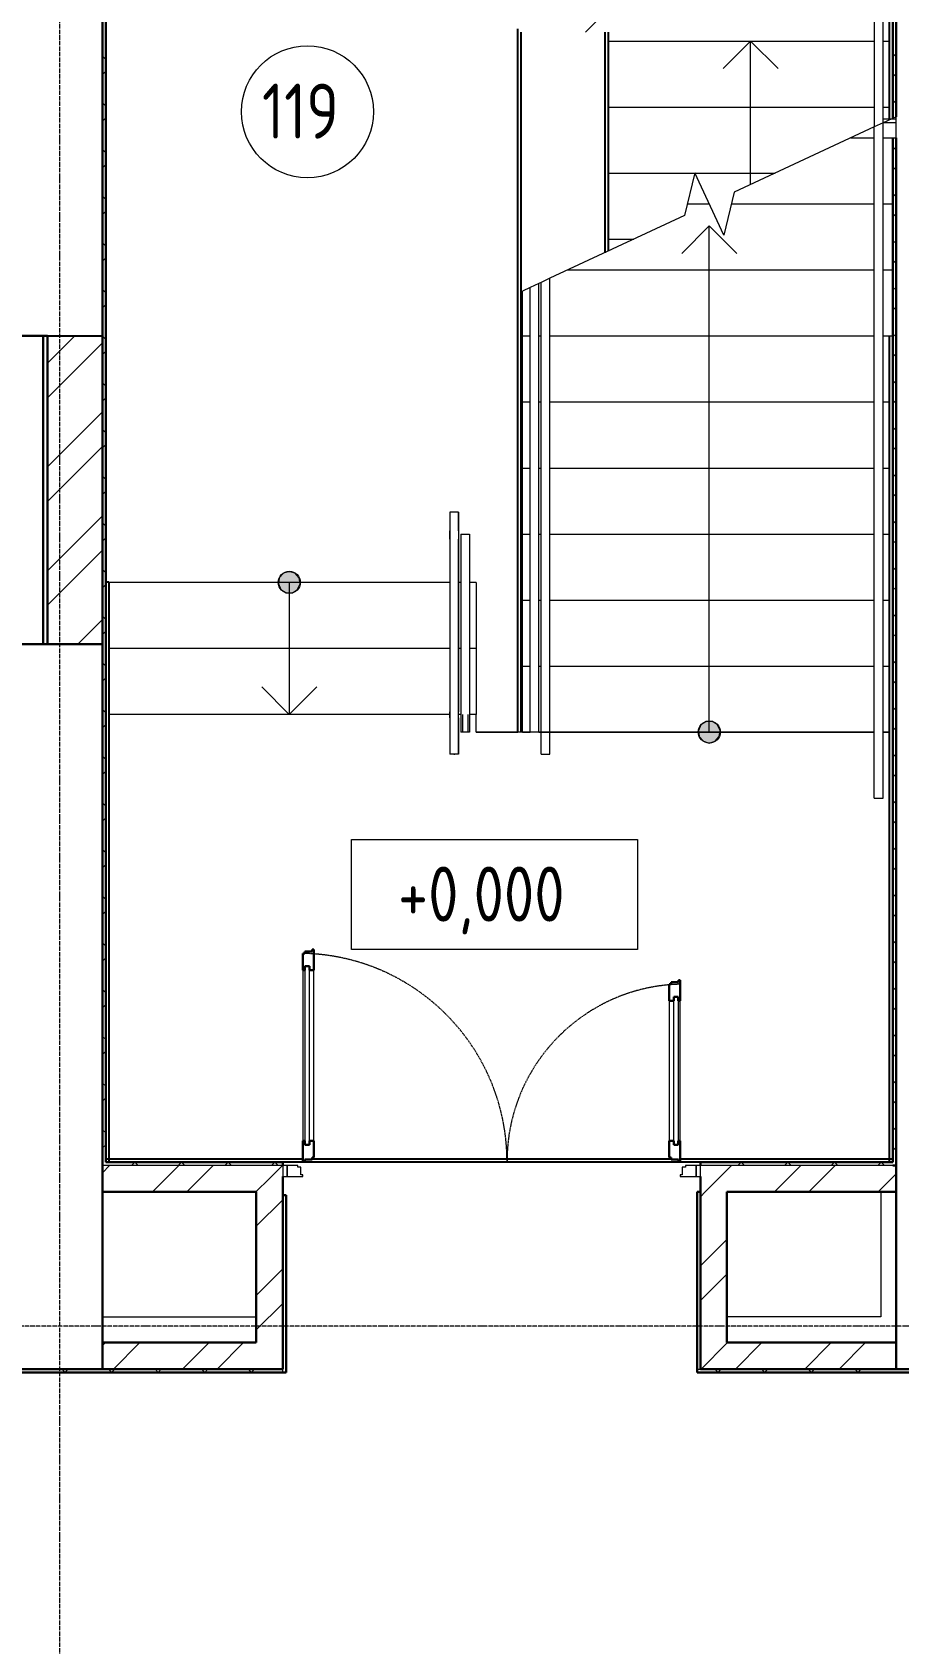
# Model space of a CAD drawing. Header units: millimetres. Extents: x -695119 to 412940, y -249585 to 622758.
# Drawn here: x 152739 to 156680, y -59814 to -52490 of the extents above; entities that cross this region are included whole.
import ezdxf

# ---------------------------------------------------------------- set-up
doc = ezdxf.new("R2010")
doc.units = ezdxf.units.MM
for name, pattern in [('ADSK_Линия сетки', [25, 20, -2.5, 0, -2.5]), ('ADSK_Штриховая_ш2 п1_5', [4.5, 3, -1.5]), ('ADSK_Штриховая_ш3 п1_5', [4.5, 3, -1.5])]:
    doc.linetypes.add(name, pattern=pattern)
for name, color, linetype, lineweight in [('_Вне пределов_', 7, 'ADSK_Штриховая_ш3 п1_5', 18), ('Высотные отметки', 7, 'Continuous', 9), ('Каркас_Импост', 8, 'Continuous', 9), ('Лестницы', 8, 'Continuous', 9), ('Марки помещений', 8, 'Continuous', 20), ('Монтажный зазор', 8, 'Continuous', 9), ('Ограждение', 8, 'Continuous', 9), ('Оси', 252, 'Continuous', 9), ('Остекление', 8, 'Continuous', 9), ('Открывание', 8, 'ADSK_Штриховая_ш2 п1_5', 9), ('Панель', 252, 'Continuous', 30), ('Перекрытия', 7, 'Continuous', 18), ('Поручни', 8, 'Continuous', 9), ('Стены разрез', 7, 'Continuous', 30), ('Стены штриховка', 7, 'Continuous', 9), ('Стрелки вверх', 7, 'Continuous', 18), ('Типовые аннотации', 8, 'Continuous', 18)]:
    doc.layers.add(name, color=color, linetype=linetype, lineweight=lineweight)
doc.layers.add('Стены', color=194, linetype='Continuous')
doc.styles.add('GOST 2.304 type A_1', font='', dxfattribs={"height": 350})
doc.styles.get('GOST 2.304 type A_1').set_extended_font_data('GOST 2.304 type A')

# ---------------------------------------------------------------- blocks, each defined once
blk = doc.blocks.new('1 этаж')
at = {"layer": 'Стрелки вверх', "true_color": 0x636466}
h = blk.add_hatch(color=251, dxfattribs=at)
edge = h.paths.add_edge_path()
edge.add_arc((-20910.8, -136167.4), 50, 0, 360)
for points in [[(-20896.7, -136215.3), (-20873, -136200.1), (-20861.3, -136174.5), (-20865.3, -136146.6), (-20883.8, -136125.3), (-20910.8, -136117.4), (-20937.8, -136125.3), (-20956.3, -136146.6), (-20960.3, -136174.5), (-20948.6, -136200.1), (-20924.9, -136215.3)], [(-19000.8, -136897.4), (-18973.8, -136889.4), (-18955.3, -136868.1), (-18951.3, -136840.3), (-18963, -136814.6), (-18986.7, -136799.4), (-19014.9, -136799.4), (-19038.6, -136814.6), (-19050.3, -136840.3), (-19046.3, -136868.1), (-19027.8, -136889.4)]]:
    blk.add_hatch(color=251, dxfattribs=at).paths.add_polyline_path(points)
h = blk.add_hatch(color=251, dxfattribs=at)
edge = h.paths.add_edge_path()
edge.add_arc((-19000.8, -136847.4), 50, 0, 360)
at = {"color": 251, "lineweight": 18, "true_color": 0x636466}
for p, q in [((-18220.8, -138937.3), (-18220.8, -139505.3)), ((-21060.8, -139506.7), (-21760.8, -139506.7)), ((-18220.8, -139505.3), (-18920.8, -139505.3))]:
    blk.add_line(p, q, dxfattribs=at)
at = {"layer": '_Вне пределов_', "color": 251, "true_color": 0x636466}
for p, q in [((-18150.8, -134061.9), (-18210.8, -134061.9)), ((-18210.8, -134076.9), (-18150.8, -134076.9))]:
    blk.add_line(p, q, dxfattribs=at)
at = {"layer": 'Каркас_Импост', "color": 251, "true_color": 0x636466}
for p, q in [((-20871.8, -138817.3), (-20920.8, -138817.3)), ((-20920.8, -138817.3), (-20920.8, -138867.3)), ((-20871.8, -138825.3), (-20871.8, -138817.3)), ((-20857.8, -138825.3), (-20871.8, -138825.3)), ((-20857.8, -138859.3), (-20857.8, -138825.3)), ((-20848.8, -138859.3), (-20857.8, -138859.3)), ((-20848.8, -138867.3), (-20848.8, -138859.3)), ((-19123.8, -138859.3), (-19132.8, -138859.3)), ((-19132.8, -138859.3), (-19132.8, -138867.3)), ((-19109.8, -138825.3), (-19123.8, -138825.3)), ((-19123.8, -138825.3), (-19123.8, -138859.3)), ((-19109.8, -138817.3), (-19109.8, -138825.3)), ((-19060.8, -138817.3), (-19109.8, -138817.3)), ((-19060.8, -138867.3), (-19060.8, -138817.3)), ((-20920.8, -138867.3), (-20848.8, -138867.3)), ((-19132.8, -138867.3), (-19060.8, -138867.3))]:
    blk.add_line(p, q, dxfattribs=at)
at = {"layer": 'Лестницы', "color": 251, "true_color": 0x636466}
for p, q in [((-19460.8, -133707.4), (-18250.4, -133707.4)), ((-18211.2, -133707.4), (-18180.8, -133707.4)), ((-19460.8, -134007.4), (-18250.8, -134007.4)), ((-19460.8, -134007.4), (-18250.8, -134007.4)), ((-18210.8, -134007.4), (-18180.8, -134007.4)), ((-18210.8, -134007.4), (-18180.8, -134007.4)), ((-18250.8, -134097.6), (-18887.5, -134394.5)), ((-18150.8, -134051), (-18210.8, -134079)), ((-18150.8, -134147.4), (-18150.8, -134051)), ((-18357.4, -134147.4), (-18250.8, -134147.4)), ((-18357.4, -134147.4), (-18250.8, -134147.4)), ((-18210.8, -134147.4), (-18150.8, -134147.4)), ((-18210.8, -134147.4), (-18150.8, -134147.4)), ((-19460.8, -134307.4), (-19067.2, -134307.4)), ((-19460.8, -134307.4), (-19067.2, -134307.4)), ((-19066.8, -134305.8), (-19114.1, -134500.2)), ((-18934.8, -134589), (-19066.8, -134305.8)), ((-19066.1, -134307.4), (-18700.6, -134307.4)), ((-19066.1, -134307.4), (-18700.6, -134307.4)), ((-19101.3, -134447.4), (-19000.8, -134447.4)), ((-19101.3, -134447.4), (-19000.8, -134447.4)), ((-18887.5, -134394.5), (-18934.8, -134589)), ((-18900.4, -134447.4), (-18250.8, -134447.4)), ((-18900.4, -134447.4), (-18250.8, -134447.4)), ((-18210.8, -134447.4), (-18165.8, -134447.4)), ((-18210.8, -134447.4), (-18165.8, -134447.4)), ((-19114.1, -134500.2), (-19725.8, -134785.4)), ((-19460.8, -134607.4), (-19343.9, -134607.4)), ((-19460.8, -134607.4), (-19343.9, -134607.4)), ((-19644.2, -134747.4), (-18250.8, -134747.4)), ((-19644.2, -134747.4), (-18250.8, -134747.4)), ((-18210.8, -134747.4), (-18165.8, -134747.4)), ((-18210.8, -134747.4), (-18165.8, -134747.4)), ((-19815.8, -134827.4), (-19850.8, -134843.7)), ((-19765.8, -134804.1), (-19775.8, -134808.8)), ((-19850.8, -135047.4), (-19850.8, -134843.7)), ((-19850.8, -135347.4), (-19850.8, -135047.4)), ((-19850.8, -135047.4), (-19815.8, -135047.4)), ((-19850.8, -135047.4), (-19815.8, -135047.4)), ((-19775.8, -135047.4), (-19765.8, -135047.4)), ((-19775.8, -135047.4), (-19765.8, -135047.4)), ((-19725.8, -135047.4), (-18250.8, -135047.4)), ((-19725.8, -135047.4), (-18250.8, -135047.4)), ((-18210.8, -135047.4), (-18165.8, -135047.4)), ((-18210.8, -135047.4), (-18165.8, -135047.4)), ((-19850.8, -135647.4), (-19850.8, -135347.4)), ((-19850.8, -135347.4), (-19815.8, -135347.4)), ((-19850.8, -135347.4), (-19815.8, -135347.4)), ((-19775.8, -135347.4), (-19765.8, -135347.4)), ((-19775.8, -135347.4), (-19765.8, -135347.4)), ((-19725.8, -135347.4), (-18250.8, -135347.4)), ((-19725.8, -135347.4), (-18250.8, -135347.4)), ((-18210.8, -135347.4), (-18180.8, -135347.4)), ((-18210.8, -135347.4), (-18180.8, -135347.4)), ((-19850.8, -135947.4), (-19850.8, -135647.4)), ((-19850.8, -135647.4), (-19815.8, -135647.4)), ((-19850.8, -135647.4), (-19815.8, -135647.4)), ((-19775.8, -135647.4), (-19765.8, -135647.4)), ((-19775.8, -135647.4), (-19765.8, -135647.4)), ((-19725.8, -135647.4), (-18250.8, -135647.4)), ((-19725.8, -135647.4), (-18250.8, -135647.4)), ((-18210.8, -135647.4), (-18180.8, -135647.4)), ((-18210.8, -135647.4), (-18180.8, -135647.4)), ((-19850.8, -136247.4), (-19850.8, -135947.4)), ((-19850.8, -135947.4), (-19815.8, -135947.4)), ((-19850.8, -135947.4), (-19815.8, -135947.4)), ((-19775.8, -135947.4), (-19765.8, -135947.4)), ((-19775.8, -135947.4), (-19765.8, -135947.4)), ((-19725.8, -135947.4), (-18250.8, -135947.4)), ((-19725.8, -135947.4), (-18250.8, -135947.4)), ((-18210.8, -135947.4), (-18180.8, -135947.4)), ((-18210.8, -135947.4), (-18180.8, -135947.4)), ((-20180.8, -136167.4), (-21730.8, -136167.4)), ((-20180.8, -136167.4), (-21730.8, -136167.4)), ((-20130.8, -136167.4), (-20140.8, -136167.4)), ((-20130.8, -136167.4), (-20140.8, -136167.4)), ((-20060.8, -136167.4), (-20090.8, -136167.4)), ((-20060.8, -136167.4), (-20090.8, -136167.4)), ((-20060.8, -136167.4), (-20060.8, -136467.4)), ((-19850.8, -136547.4), (-19850.8, -136247.4)), ((-19850.8, -136247.4), (-19815.8, -136247.4)), ((-19850.8, -136247.4), (-19815.8, -136247.4)), ((-19775.8, -136247.4), (-19765.8, -136247.4)), ((-19775.8, -136247.4), (-19765.8, -136247.4)), ((-19725.8, -136247.4), (-18250.8, -136247.4)), ((-19725.8, -136247.4), (-18250.8, -136247.4)), ((-18210.8, -136247.4), (-18180.8, -136247.4)), ((-18210.8, -136247.4), (-18180.8, -136247.4)), ((-20180.8, -136467.4), (-21730.8, -136467.4)), ((-20180.8, -136467.4), (-21730.8, -136467.4)), ((-20130.8, -136467.4), (-20140.8, -136467.4)), ((-20130.8, -136467.4), (-20140.8, -136467.4)), ((-20060.8, -136467.4), (-20090.8, -136467.4)), ((-20060.8, -136467.4), (-20090.8, -136467.4)), ((-20060.8, -136467.4), (-20060.8, -136767.4)), ((-19850.8, -136847.4), (-19850.8, -136547.4)), ((-19850.8, -136547.4), (-19815.8, -136547.4)), ((-19850.8, -136547.4), (-19815.8, -136547.4)), ((-19775.8, -136547.4), (-19765.8, -136547.4)), ((-19775.8, -136547.4), (-19765.8, -136547.4)), ((-19725.8, -136547.4), (-18250.8, -136547.4)), ((-19725.8, -136547.4), (-18250.8, -136547.4)), ((-18210.8, -136547.4), (-18180.8, -136547.4)), ((-18210.8, -136547.4), (-18180.8, -136547.4)), ((-20180.7, -136767.4), (-21730.8, -136767.4)), ((-20180.7, -136767.4), (-21730.8, -136767.4)), ((-20130.8, -136767.4), (-20140.9, -136767.4)), ((-20130.8, -136767.4), (-20140.9, -136767.4)), ((-20060.8, -136767.4), (-20090.8, -136767.4)), ((-20060.8, -136767.4), (-20090.8, -136767.4)), ((-20060.8, -136848.5), (-20060.8, -136767.4)), ((-18250.8, -136848.5), (-20060.8, -136848.5)), ((-19850.8, -136847.4), (-19815.8, -136847.4)), ((-19850.8, -136847.4), (-19815.8, -136847.4)), ((-19775.8, -136847.4), (-18250.8, -136847.4)), ((-19775.8, -136847.4), (-18250.8, -136847.4)), ((-18210.8, -136847.4), (-18180.8, -136847.4)), ((-18210.8, -136847.4), (-18180.8, -136847.4)), ((-18180.8, -136848.5), (-18210.8, -136848.5))]:
    blk.add_line(p, q, dxfattribs=at)
at = {"layer": 'Марки помещений', "color": 251, "true_color": 0x636466}
blk.add_circle((-20828.5, -134028.2), 300, dxfattribs=at)
at = {"layer": 'Монтажный зазор', "color": 251, "true_color": 0x636466}
for p, q in [((-20940.8, -138817.3), (-20940.8, -138867.3)), ((-20920.8, -138817.3), (-20940.8, -138817.3)), ((-20920.8, -138867.3), (-20920.8, -138817.3)), ((-19040.8, -138817.3), (-19060.8, -138817.3)), ((-19060.8, -138817.3), (-19060.8, -138867.3)), ((-19040.8, -138867.3), (-19040.8, -138817.3)), ((-20940.8, -138867.3), (-20920.8, -138867.3)), ((-19060.8, -138867.3), (-19040.8, -138867.3))]:
    blk.add_line(p, q, dxfattribs=at)
at = {"layer": 'Ограждение', "color": 251, "true_color": 0x636466}
for p, q in [((-18250.8, -133607.4), (-18250.8, -133695.2)), ((-18210.8, -133695.2), (-18210.8, -133607.4)), ((-18250.8, -133709), (-18250.8, -134097.6)), ((-18210.8, -134079), (-18210.8, -133709)), ((-18210.8, -134079), (-18250.8, -134097.6)), ((-18250.8, -137147.4), (-18250.8, -134097.6)), ((-18210.8, -137147.4), (-18210.8, -134079)), ((-19725.8, -134785.4), (-19765.8, -134804.1)), ((-19765.8, -136836.8), (-19765.8, -134804.1)), ((-19725.8, -136836.8), (-19725.8, -134785.4)), ((-20140.8, -135847.4), (-20180.8, -135847.4)), ((-20180.8, -135847.4), (-20180.8, -135932.2)), ((-20180.8, -135847.4), (-20180.8, -135932.2)), ((-20140.8, -135847.4), (-20180.8, -135847.4)), ((-20180.8, -135847.4), (-20180.8, -135932.2)), ((-20158.5, -135847.4), (-20163.1, -135847.4)), ((-20140.8, -135847.4), (-20140.8, -135932.2)), ((-20140.8, -135932.2), (-20140.8, -135847.4)), ((-20140.8, -135847.4), (-20140.8, -135932.2)), ((-20180.8, -135932.2), (-20180.8, -135960)), ((-20180.8, -135932.2), (-20180.8, -135960)), ((-20180.8, -135952.7), (-20180.8, -135960)), ((-20180.8, -135960), (-20180.8, -136754.8)), ((-20180.8, -135960), (-20180.8, -136754.8)), ((-20180.8, -135971.1), (-20180.8, -136765.9)), ((-20140.8, -135932.2), (-20140.8, -135960)), ((-20140.8, -135932.2), (-20140.8, -135960)), ((-20140.8, -135960), (-20140.8, -136754.8)), ((-20140.8, -135960), (-20140.8, -136754.8)), ((-20140.8, -136765.9), (-20140.8, -135971.1)), ((-20180.8, -136782.5), (-20180.8, -136754.8)), ((-20180.8, -136782.5), (-20180.8, -136754.8)), ((-20180.8, -136782.5), (-20180.8, -136765.7)), ((-20180.8, -136782.5), (-20180.8, -136947.4)), ((-20180.8, -136782.5), (-20180.8, -136847.4)), ((-20180.8, -136782.5), (-20180.8, -136947.4)), ((-20140.8, -136782.5), (-20140.8, -136754.8)), ((-20140.8, -136782.5), (-20140.8, -136754.8)), ((-20140.8, -136782.5), (-20140.8, -136765.7)), ((-20140.8, -136782.5), (-20140.8, -136947.4)), ((-20140.8, -136847.4), (-20140.8, -136782.5)), ((-20140.8, -136782.5), (-20140.8, -136947.4)), ((-20180.8, -136847.4), (-20180.8, -136947.4)), ((-20140.8, -136947.4), (-20140.8, -136847.4)), ((-19765.8, -136859.2), (-19765.8, -136836.8)), ((-19765.8, -136859.2), (-19765.8, -136836.8)), ((-19765.8, -136947.4), (-19765.8, -136859.2)), ((-19725.8, -136859.2), (-19725.8, -136836.8)), ((-19725.8, -136859.2), (-19725.8, -136836.8)), ((-19725.8, -136947.4), (-19725.8, -136859.2)), ((-20140.8, -136947.4), (-20180.8, -136947.4)), ((-20140.8, -136947.4), (-20180.8, -136947.4)), ((-20163.1, -136947.4), (-20158.5, -136947.4)), ((-19765.8, -136947.4), (-19725.8, -136947.4)), ((-18250.8, -137147.4), (-18210.8, -137147.4))]:
    blk.add_line(p, q, dxfattribs=at)
at = {"layer": 'Ограждение', "color": 251, "true_color": 0x636466, "flags": 128}
for points in [[(-18250.8, -133695.2), (-18250.8, -133696.4), (-18250.8, -133697.6), (-18250.8, -133698.8), (-18250.8, -133700), (-18250.8, -133701.2), (-18250.8, -133702.3), (-18250.8, -133703.5), (-18250.8, -133704.7), (-18250.8, -133705.8), (-18250.8, -133706.9), (-18250.8, -133708), (-18250.8, -133709)], [(-18210.8, -133709), (-18210.8, -133707.9), (-18210.8, -133706.8), (-18210.8, -133705.7), (-18210.8, -133704.6), (-18210.8, -133703.4), (-18210.8, -133702.3), (-18210.8, -133701.1), (-18210.8, -133699.9), (-18210.8, -133698.7), (-18210.8, -133697.5), (-18210.8, -133696.3), (-18210.8, -133695.2)], [(-20180.8, -135971.1), (-20180.8, -135968.7), (-20180.8, -135966.3), (-20180.8, -135963.8), (-20180.8, -135961.3), (-20180.8, -135958.7), (-20180.8, -135956.1), (-20180.8, -135953.4), (-20180.8, -135950.8), (-20180.8, -135948.1), (-20180.8, -135945.3), (-20180.8, -135942.6), (-20180.8, -135939.8), (-20180.8, -135937), (-20180.8, -135934.2), (-20180.8, -135932.2)], [(-20180.8, -135960), (-20180.8, -135958.7), (-20180.8, -135956.1), (-20180.8, -135953.4)], [(-20140.8, -135932.2), (-20140.8, -135935), (-20140.8, -135937.8), (-20140.8, -135940.6), (-20140.8, -135943.4), (-20140.8, -135946.1), (-20140.8, -135948.9), (-20140.8, -135951.6), (-20140.8, -135954.2), (-20140.8, -135956.9), (-20140.8, -135959.5), (-20140.8, -135962), (-20140.8, -135964.6), (-20140.8, -135967), (-20140.8, -135969.4), (-20140.8, -135971.1)], [(-20180.8, -136765.9), (-20180.8, -136766.9), (-20180.8, -136767.9), (-20180.8, -136769), (-20180.8, -136770.1), (-20180.8, -136771.2), (-20180.8, -136772.3), (-20180.8, -136773.4), (-20180.8, -136774.6), (-20180.8, -136775.7), (-20180.8, -136776.9), (-20180.8, -136778.1), (-20180.8, -136779.3), (-20180.8, -136780.5), (-20180.8, -136781.7), (-20180.8, -136782.5)], [(-20180.8, -136769), (-20180.8, -136770.1), (-20180.8, -136771.2), (-20180.8, -136772.3), (-20180.8, -136773.4), (-20180.8, -136774.6), (-20180.8, -136775.7), (-20180.8, -136776.9), (-20180.8, -136778.1), (-20180.8, -136779.3), (-20180.8, -136780.5), (-20180.8, -136781.7)], [(-20140.8, -136782.5), (-20140.8, -136781.3), (-20140.8, -136780.1), (-20140.8, -136778.9), (-20140.8, -136777.7), (-20140.8, -136776.5), (-20140.8, -136775.4), (-20140.8, -136774.2), (-20140.8, -136773.1), (-20140.8, -136771.9), (-20140.8, -136770.8), (-20140.8, -136769.7), (-20140.8, -136768.7), (-20140.8, -136767.6), (-20140.8, -136766.6), (-20140.8, -136765.9)], [(-20140.8, -136782.5), (-20140.8, -136781.3), (-20140.8, -136780.1), (-20140.8, -136778.9), (-20140.8, -136777.7), (-20140.8, -136776.5), (-20140.8, -136775.4), (-20140.8, -136774.2), (-20140.8, -136773.1), (-20140.8, -136771.9), (-20140.8, -136770.8), (-20140.8, -136769.7), (-20140.8, -136768.7)]]:
    blk.add_lwpolyline(points, dxfattribs=at)
at = {"layer": 'Оси', "color": 251, "linetype": 'ADSK_Линия сетки', "true_color": 0x636466}
for p, q in [((-21955.8, -131547.4), (-21955.8, -160943.1)), ((4311.5, -139547.4), (-72628.1, -139547.4))]:
    blk.add_line(p, q, dxfattribs=at)
at = {"layer": 'Остекление', "color": 251, "true_color": 0x636466}
for p, q in [((-20839.8, -137911.3), (-20839.8, -138723.3)), ((-20818.8, -137911.3), (-20839.8, -137911.3)), ((-20818.8, -138723.3), (-20818.8, -137911.3)), ((-19162.8, -138723.3), (-19162.8, -138051.3)), ((-19162.8, -138051.3), (-19141.8, -138051.3)), ((-19141.8, -138051.3), (-19141.8, -138723.3)), ((-20839.8, -138723.3), (-20818.8, -138723.3)), ((-19141.8, -138723.3), (-19162.8, -138723.3))]:
    blk.add_line(p, q, dxfattribs=at)
at = {"layer": 'Открывание', "color": 251, "true_color": 0x636466}
for centre, radius, start, end in [((-20866.8, -138799.3), 946, 0, 88.90974), ((-19114.8, -138799.3), 806, 91.27966, 180)]:
    blk.add_arc(centre, radius, start, end, dxfattribs=at)
at = {"layer": 'Панель', "color": 251, "true_color": 0x636466}
for p, q in [((-20840.8, -137853.3), (-20848.8, -137853.3)), ((-20848.8, -137853.3), (-20848.8, -137929.3)), ((-20806.8, -137844.3), (-20840.8, -137844.3)), ((-20840.8, -137844.3), (-20840.8, -137853.3)), ((-20798.8, -137835.3), (-20806.8, -137835.3)), ((-20806.8, -137835.3), (-20806.8, -137844.3)), ((-20798.8, -137929.3), (-20798.8, -137835.3)), ((-20839.8, -137929.3), (-20848.8, -137929.3)), ((-20839.8, -137911.3), (-20839.8, -137929.3)), ((-20818.8, -137911.3), (-20839.8, -137911.3)), ((-20818.8, -137929.3), (-20818.8, -137911.3)), ((-20798.8, -137929.3), (-20818.8, -137929.3)), ((-19132.8, -137975.3), (-19140.8, -137975.3)), ((-19140.8, -137975.3), (-19140.8, -137984.3)), ((-19132.8, -138069.3), (-19132.8, -137975.3)), ((-19174.8, -137993.3), (-19182.8, -137993.3)), ((-19182.8, -137993.3), (-19182.8, -138069.3)), ((-19140.8, -137984.3), (-19174.8, -137984.3)), ((-19174.8, -137984.3), (-19174.8, -137993.3)), ((-19162.8, -138069.3), (-19162.8, -138051.3)), ((-19162.8, -138051.3), (-19141.8, -138051.3)), ((-19141.8, -138051.3), (-19141.8, -138069.3)), ((-19182.8, -138069.3), (-19162.8, -138069.3)), ((-19141.8, -138069.3), (-19132.8, -138069.3)), ((-20848.8, -138705.3), (-20848.8, -138799.3)), ((-20839.8, -138705.3), (-20848.8, -138705.3)), ((-20839.8, -138723.3), (-20839.8, -138705.3)), ((-20818.8, -138705.3), (-20818.8, -138723.3)), ((-20798.8, -138705.3), (-20818.8, -138705.3)), ((-20798.8, -138781.3), (-20798.8, -138705.3)), ((-19182.8, -138705.3), (-19182.8, -138781.3)), ((-19182.8, -138705.3), (-19162.8, -138705.3)), ((-19162.8, -138705.3), (-19162.8, -138723.3)), ((-19141.8, -138705.3), (-19132.8, -138705.3)), ((-19141.8, -138723.3), (-19141.8, -138705.3)), ((-19132.8, -138799.3), (-19132.8, -138705.3)), ((-20818.8, -138723.3), (-20839.8, -138723.3)), ((-20806.8, -138790.3), (-20806.8, -138781.3)), ((-20806.8, -138781.3), (-20798.8, -138781.3)), ((-19182.8, -138781.3), (-19174.8, -138781.3)), ((-19174.8, -138781.3), (-19174.8, -138790.3)), ((-19162.8, -138723.3), (-19141.8, -138723.3)), ((-20848.8, -138799.3), (-20840.8, -138799.3)), ((-20840.8, -138799.3), (-20840.8, -138790.3)), ((-20840.8, -138790.3), (-20806.8, -138790.3)), ((-19174.8, -138790.3), (-19140.8, -138790.3)), ((-19140.8, -138790.3), (-19140.8, -138799.3)), ((-19140.8, -138799.3), (-19132.8, -138799.3))]:
    blk.add_line(p, q, dxfattribs=at)
at = {"layer": 'Панель', "color": 251, "lineweight": 9, "true_color": 0x636466}
for p, q in [((-20848.8, -137929.3), (-20848.8, -138705.3)), ((-20798.8, -138705.3), (-20798.8, -137929.3)), ((-19182.8, -138069.3), (-19182.8, -138705.3)), ((-19132.8, -138705.3), (-19132.8, -138069.3))]:
    blk.add_line(p, q, dxfattribs=at)
at = {"layer": 'Перекрытия', "color": 251, "true_color": 0x636466}
for p, q in [((-19460.8, -133707.4), (-18250.4, -133707.4)), ((-18211.2, -133707.4), (-18180.8, -133707.4)), ((-21730.8, -136166.2), (-20180.8, -136166.2)), ((-20140.8, -136166.2), (-20130.8, -136166.2)), ((-20090.8, -136166.2), (-20060.8, -136166.2)), ((-20060.8, -136847.4), (-19870.8, -136847.4))]:
    blk.add_line(p, q, dxfattribs=at)
at = {"layer": 'Поручни', "color": 251, "true_color": 0x636466}
for p, q in [((-19775.8, -134808.8), (-19815.8, -134827.4)), ((-19775.8, -134808.8), (-19815.8, -134827.4)), ((-19815.8, -136847.4), (-19815.8, -134827.4)), ((-19775.8, -136847.4), (-19775.8, -134808.8)), ((-20130.8, -135947.4), (-20090.8, -135947.4)), ((-20130.8, -135947.4), (-20130.8, -136767.4)), ((-20090.8, -135947.4), (-20090.8, -136767.4)), ((-20130.8, -136767.4), (-20130.8, -136847.4)), ((-20123.3, -136767.4), (-20123.3, -136847.4)), ((-20098.3, -136767.4), (-20098.3, -136847.4)), ((-20090.8, -136767.4), (-20090.8, -136847.4)), ((-20090.8, -136847.4), (-20130.8, -136847.4)), ((-20098.3, -136847.4), (-20123.3, -136847.4)), ((-19775.8, -136847.4), (-19815.8, -136847.4))]:
    blk.add_line(p, q, dxfattribs=at)
at = {"layer": 'Стены', "color": 251, "true_color": 0x636466}
for p, q in [((-18180.8, -134065), (-18180.8, -131562.4)), ((-19870.8, -136848.5), (-19870.8, -133652)), ((-19855.8, -136848.5), (-19855.8, -133667)), ((-19475.8, -133667), (-19475.8, -134668.9)), ((-19460.8, -133667), (-19460.8, -134661.9)), ((-22010.8, -135047.4), (-21760.8, -135047.4)), ((-18180.8, -138802.3), (-18180.8, -135047.4)), ((-21730.8, -136166.2), (-21745.8, -136166.2)), ((-21730.8, -136166.2), (-21730.8, -138802.3)), ((-19850.8, -136467), (-19855.8, -136467)), ((-21745.8, -138787.3), (-20848.8, -138787.3)), ((-19040.8, -138802.3), (-20940.8, -138802.3)), ((-20806.8, -138787.3), (-19174.8, -138787.3)), ((-19132.8, -138787.3), (-18165.8, -138787.3))]:
    blk.add_line(p, q, dxfattribs=at)
at = {"layer": 'Стены разрез', "color": 251, "true_color": 0x636466}
for p, q in [((-21760.8, -138817.3), (-21760.8, -131547.4)), ((-21745.8, -138802.3), (-21745.8, -131562.4)), ((-18165.8, -131562.4), (-18165.8, -134058)), ((-18150.8, -134051), (-18150.8, -131547.4)), ((-18165.8, -134147.4), (-18165.8, -138802.3)), ((-18150.8, -139742.4), (-18150.8, -134147.4)), ((-22010.8, -135047.4), (-22150.8, -135047.4)), ((-22030.8, -136447.4), (-22030.8, -135047.4)), ((-22010.8, -135047.4), (-22010.8, -136447.4)), ((-21760.8, -136447.4), (-22150.8, -136447.4)), ((-21760.8, -139742.4), (-21760.8, -138802.3)), ((-20940.8, -138802.3), (-21745.8, -138802.3)), ((-20940.8, -138817.3), (-20940.8, -138802.3)), ((-18165.8, -138802.3), (-19040.8, -138802.3)), ((-19040.8, -138802.3), (-19040.8, -138817.3)), ((-18150.8, -138817.3), (-18165.8, -138817.3)), ((-20940.8, -138867.3), (-20940.8, -139742.4)), ((-19040.8, -139742.4), (-19040.8, -138867.3)), ((-21760.8, -138937.3), (-21060.8, -138937.3)), ((-21060.8, -138937.3), (-21060.8, -139622.4)), ((-20925.8, -138952.3), (-20940.8, -138952.3)), ((-20925.8, -139757.4), (-20925.8, -138952.3)), ((-19040.8, -138937.3), (-19055.8, -138937.3)), ((-19055.8, -138937.3), (-19055.8, -139757.4)), ((-18920.8, -138937.3), (-18150.8, -138937.3)), ((-18920.8, -139622.4), (-18920.8, -138937.3)), ((-21060.8, -139622.4), (-21760.8, -139622.4)), ((-21760.8, -139622.4), (-21760.8, -139742.4)), ((-18150.8, -139622.4), (-18920.8, -139622.4)), ((-22900.8, -139757.4), (-20925.8, -139757.4)), ((-22150.8, -139742.4), (-20940.8, -139742.4)), ((-19055.8, -139757.4), (-17760.8, -139757.4)), ((-19040.8, -139742.4), (-17760.8, -139742.4))]:
    blk.add_line(p, q, dxfattribs=at)
at = {"layer": 'Стены разрез', "color": 251, "linetype": 'Continuous', "lineweight": 9, "true_color": 0x636466}
for p, q in [((-19563.5, -133667), (-19475.8, -133579.2)), ((-21745.8, -133790.5), (-21760.8, -133775.5)), ((-18150.8, -133779.2), (-18165.8, -133764.2)), ((-21760.8, -133858.5), (-21745.8, -133843.5)), ((-18165.8, -133869.8), (-18150.8, -133854.8)), ((-21745.8, -134002.6), (-21760.8, -133987.6)), ((-18150.8, -133991.4), (-18165.8, -133976.4)), ((-21760.8, -134070.6), (-21745.8, -134055.6)), ((-21745.8, -134214.8), (-21760.8, -134199.8)), ((-18150.8, -134203.5), (-18165.8, -134188.5)), ((-21760.8, -134282.8), (-21745.8, -134267.8)), ((-18165.8, -134294), (-18150.8, -134279)), ((-21745.8, -134426.9), (-21760.8, -134411.9)), ((-18150.8, -134415.6), (-18165.8, -134400.6)), ((-21760.8, -134494.9), (-21745.8, -134479.9)), ((-18165.8, -134506.2), (-18150.8, -134491.2)), ((-21745.8, -134639), (-21760.8, -134624)), ((-18150.8, -134627.8), (-18165.8, -134612.8)), ((-21760.8, -134707), (-21745.8, -134692)), ((-18165.8, -134718.3), (-18150.8, -134703.3)), ((-18150.8, -134839.9), (-18165.8, -134824.9)), ((-21745.8, -134851.1), (-21760.8, -134836.1)), ((-21760.8, -134919.2), (-21745.8, -134904.2)), ((-18165.8, -134930.4), (-18150.8, -134915.4)), ((-22010.8, -135171.3), (-21886.9, -135047.4)), ((-22010.8, -135171.3), (-21886.9, -135047.4)), ((-21745.8, -135063.3), (-21760.8, -135048.3)), ((-18150.8, -135052), (-18165.8, -135037)), ((-22010.8, -135328.5), (-21760.8, -135078.5)), ((-22010.8, -135328.5), (-21760.8, -135078.5)), ((-21760.8, -135131.3), (-21745.8, -135116.3)), ((-18165.8, -135142.6), (-18150.8, -135127.6)), ((-21745.8, -135275.4), (-21760.8, -135260.4)), ((-18150.8, -135264.2), (-18165.8, -135249.2)), ((-21760.8, -135343.4), (-21745.8, -135328.4)), ((-18165.8, -135354.7), (-18150.8, -135339.7)), ((-22010.8, -135642.8), (-21760.8, -135392.8)), ((-22010.8, -135642.8), (-21760.8, -135392.8)), ((-21745.8, -135487.5), (-21760.8, -135472.5)), ((-18150.8, -135476.3), (-18165.8, -135461.3)), ((-22010.8, -135799.9), (-21760.8, -135549.9)), ((-22010.8, -135799.9), (-21760.8, -135549.9)), ((-21760.8, -135555.6), (-21745.8, -135540.6)), ((-18165.8, -135566.8), (-18150.8, -135551.8)), ((-21745.8, -135699.7), (-21760.8, -135684.7)), ((-18150.8, -135688.4), (-18165.8, -135673.4)), ((-21760.8, -135767.7), (-21745.8, -135752.7)), ((-18165.8, -135778.9), (-18150.8, -135763.9)), ((-22010.8, -136114.2), (-21760.8, -135864.2)), ((-22010.8, -136114.2), (-21760.8, -135864.2)), ((-21745.8, -135911.8), (-21760.8, -135896.8)), ((-18150.8, -135900.6), (-18165.8, -135885.6)), ((-21760.8, -135979.8), (-21745.8, -135964.8)), ((-18165.8, -135991.1), (-18150.8, -135976.1)), ((-22010.8, -136271.4), (-21760.8, -136021.4)), ((-22010.8, -136271.4), (-21760.8, -136021.4)), ((-21745.8, -136123.9), (-21760.8, -136108.9)), ((-18150.8, -136112.7), (-18165.8, -136097.7)), ((-21760.8, -136192), (-21745.8, -136177)), ((-18165.8, -136203.2), (-18150.8, -136188.2)), ((-21872.5, -136447.4), (-21760.8, -136335.7)), ((-21872.5, -136447.4), (-21760.8, -136335.7)), ((-21745.8, -136336.1), (-21760.8, -136321.1)), ((-18150.8, -136324.8), (-18165.8, -136309.8)), ((-21760.8, -136404.1), (-21745.8, -136389.1)), ((-18165.8, -136415.3), (-18150.8, -136400.3)), ((-21745.8, -136548.2), (-21760.8, -136533.2)), ((-18150.8, -136537), (-18165.8, -136522)), ((-21760.8, -136616.2), (-21745.8, -136601.2)), ((-18165.8, -136627.5), (-18150.8, -136612.5)), ((-18150.8, -136749.1), (-18165.8, -136734.1)), ((-21745.8, -136760.3), (-21760.8, -136745.3)), ((-21760.8, -136828.4), (-21745.8, -136813.4)), ((-18165.8, -136839.6), (-18150.8, -136824.6)), ((-18150.8, -136961.2), (-18165.8, -136946.2)), ((-21745.8, -136972.5), (-21760.8, -136957.5)), ((-21760.8, -137040.5), (-21745.8, -137025.5)), ((-18165.8, -137051.7), (-18150.8, -137036.7)), ((-21745.8, -137184.6), (-21760.8, -137169.6)), ((-18150.8, -137173.4), (-18165.8, -137158.4)), ((-21760.8, -137252.6), (-21745.8, -137237.6)), ((-18165.8, -137263.9), (-18150.8, -137248.9)), ((-21745.8, -137396.7), (-21760.8, -137381.7)), ((-18150.8, -137385.5), (-18165.8, -137370.5)), ((-21760.8, -137464.8), (-21745.8, -137449.8)), ((-18165.8, -137476), (-18150.8, -137461)), ((-21745.8, -137608.9), (-21760.8, -137593.9)), ((-18150.8, -137597.6), (-18165.8, -137582.6)), ((-21760.8, -137676.9), (-21745.8, -137661.9)), ((-18165.8, -137688.1), (-18150.8, -137673.1)), ((-21745.8, -137821), (-21760.8, -137806)), ((-18150.8, -137809.8), (-18165.8, -137794.8)), ((-21760.8, -137889), (-21745.8, -137874)), ((-18165.8, -137900.3), (-18150.8, -137885.3)), ((-21745.8, -138033.1), (-21760.8, -138018.1)), ((-18150.8, -138021.9), (-18165.8, -138006.9)), ((-21760.8, -138101.2), (-21745.8, -138086.2)), ((-18165.8, -138112.4), (-18150.8, -138097.4)), ((-21745.8, -138245.3), (-21760.8, -138230.3)), ((-18150.8, -138234), (-18165.8, -138219)), ((-21760.8, -138313.3), (-21745.8, -138298.3)), ((-18165.8, -138324.5), (-18150.8, -138309.5)), ((-21745.8, -138457.4), (-21760.8, -138442.4)), ((-18150.8, -138446.1), (-18165.8, -138431.1)), ((-21760.8, -138525.4), (-21745.8, -138510.4)), ((-18165.8, -138536.7), (-18150.8, -138521.7)), ((-21745.8, -138669.5), (-21760.8, -138654.5)), ((-18150.8, -138658.3), (-18165.8, -138643.3)), ((-21760.8, -138737.6), (-21745.8, -138722.6)), ((-18165.8, -138748.8), (-18150.8, -138733.8)), ((-21760.8, -138850.2), (-21728, -138817.3)), ((-21628.4, -138817.3), (-21613.4, -138802.3)), ((-21598, -138817.3), (-21613, -138802.3)), ((-21533.7, -138937.3), (-21413.7, -138817.3)), ((-21416.3, -138817.3), (-21401.3, -138802.3)), ((-21385.9, -138817.3), (-21400.9, -138802.3)), ((-21376.5, -138937.3), (-21256.5, -138817.3)), ((-21204.2, -138817.3), (-21189.2, -138802.3)), ((-21173.7, -138817.3), (-21188.7, -138802.3)), ((-21002.2, -138877.3), (-20942.2, -138817.3)), ((-20992, -138817.3), (-20977, -138802.3)), ((-20961.6, -138817.3), (-20976.6, -138802.3)), ((-19019.2, -138937.3), (-18899.2, -138817.3)), ((-18870.7, -138817.3), (-18855.7, -138802.3)), ((-18840.3, -138817.3), (-18855.3, -138802.3)), ((-18704.9, -138937.3), (-18584.9, -138817.3)), ((-18658.6, -138817.3), (-18643.6, -138802.3)), ((-18628.2, -138817.3), (-18643.2, -138802.3)), ((-18547.7, -138937.3), (-18427.7, -138817.3)), ((-18446.5, -138817.3), (-18431.5, -138802.3)), ((-18416, -138817.3), (-18431, -138802.3)), ((-18234.3, -138817.3), (-18219.3, -138802.3)), ((-18233.4, -138937.3), (-18150.8, -138854.7)), ((-18203.9, -138817.3), (-18218.9, -138802.3)), ((-21060.8, -138935.9), (-21002.2, -138877.3)), ((-21062.2, -138937.3), (-21060.8, -138935.9)), ((-21060.8, -139093.1), (-20940.8, -138973.1)), ((-19040.8, -138958.9), (-19019.2, -138937.3)), ((-19040.8, -139273.3), (-18920.8, -139153.3)), ((-21060.8, -139407.4), (-20940.8, -139287.4)), ((-19040.8, -139430.4), (-18920.8, -139310.4)), ((-21060.8, -139564.6), (-20940.8, -139444.6)), ((-21760.8, -139635.9), (-21747.2, -139622.4)), ((-21710.1, -139742.4), (-21590.1, -139622.4)), ((-21395.8, -139742.4), (-21275.8, -139622.4)), ((-21238.6, -139742.4), (-21118.6, -139622.4)), ((-19038.5, -139742.4), (-18920.8, -139624.7)), ((-18920.8, -139624.7), (-18918.5, -139622.4)), ((-18881.3, -139742.4), (-18761.3, -139622.4)), ((-18567, -139742.4), (-18447, -139622.4)), ((-18409.8, -139742.4), (-18289.8, -139622.4)), ((-21930.8, -139757.4), (-21945.8, -139742.4)), ((-21932.1, -139757.4), (-21917.1, -139742.4)), ((-21718.6, -139757.4), (-21733.6, -139742.4)), ((-21720, -139757.4), (-21705, -139742.4)), ((-21506.5, -139757.4), (-21521.5, -139742.4)), ((-21507.8, -139757.4), (-21492.8, -139742.4)), ((-21294.4, -139757.4), (-21309.4, -139742.4)), ((-21295.7, -139757.4), (-21280.7, -139742.4)), ((-21082.2, -139757.4), (-21097.2, -139742.4)), ((-21083.6, -139757.4), (-21068.6, -139742.4)), ((-18960.9, -139757.4), (-18975.9, -139742.4)), ((-18962.2, -139757.4), (-18947.2, -139742.4)), ((-18748.8, -139757.4), (-18763.8, -139742.4)), ((-18750.1, -139757.4), (-18735.1, -139742.4)), ((-18536.6, -139757.4), (-18551.6, -139742.4)), ((-18538, -139757.4), (-18523, -139742.4)), ((-18324.5, -139757.4), (-18339.5, -139742.4)), ((-18325.8, -139757.4), (-18310.8, -139742.4))]:
    blk.add_line(p, q, dxfattribs=at)
at = {"layer": 'Стены штриховка', "color": 251, "true_color": 0x636466}
for p, q in [((-20940.8, -138817.3), (-21760.8, -138817.3)), ((-18165.8, -138817.3), (-19040.8, -138817.3)), ((-20940.8, -139757.4), (-20940.8, -139742.4)), ((-19055.8, -139742.4), (-19040.8, -139742.4))]:
    blk.add_line(p, q, dxfattribs=at)
at = {"layer": 'Стрелки вверх', "color": 251, "true_color": 0x636466}
for p, q in [((-18813.3, -133707.4), (-18938.3, -133832.4)), ((-18813.3, -134007.4), (-18813.3, -133707.4)), ((-18813.3, -133707.4), (-18688.3, -133832.4)), ((-18813.3, -134307.4), (-18813.3, -134007.4)), ((-18813.3, -134359.9), (-18813.3, -134307.4)), ((-19000.8, -134547.4), (-19125.8, -134672.4)), ((-19000.8, -134747.4), (-19000.8, -134547.4)), ((-19000.8, -134547.4), (-18875.8, -134672.4)), ((-19000.8, -135047.4), (-19000.8, -134747.4)), ((-19000.8, -135347.4), (-19000.8, -135047.4)), ((-19000.8, -135647.4), (-19000.8, -135347.4)), ((-19000.8, -135947.4), (-19000.8, -135647.4)), ((-19000.8, -136247.4), (-19000.8, -135947.4)), ((-20956.3, -136146.6), (-20960.3, -136174.5)), ((-20937.8, -136125.3), (-20956.3, -136146.6)), ((-20910.8, -136117.4), (-20937.8, -136125.3)), ((-20883.8, -136125.3), (-20910.8, -136117.4)), ((-20865.3, -136146.6), (-20883.8, -136125.3)), ((-20861.3, -136174.5), (-20865.3, -136146.6)), ((-20960.3, -136174.5), (-20948.6, -136200.1)), ((-20948.6, -136200.1), (-20924.9, -136215.3)), ((-20924.9, -136215.3), (-20896.7, -136215.3)), ((-20910.8, -136167.4), (-20910.8, -136467.4)), ((-20896.7, -136215.3), (-20873, -136200.1)), ((-20873, -136200.1), (-20861.3, -136174.5)), ((-19000.8, -136547.4), (-19000.8, -136247.4)), ((-20910.8, -136467.4), (-20910.8, -136767.4)), ((-19000.8, -136847.4), (-19000.8, -136547.4)), ((-20910.8, -136767.4), (-21035.8, -136642.4)), ((-20910.8, -136767.4), (-20785.8, -136642.4)), ((-19014.9, -136799.4), (-19038.6, -136814.6)), ((-18986.7, -136799.4), (-19014.9, -136799.4)), ((-18963, -136814.6), (-18986.7, -136799.4)), ((-19038.6, -136814.6), (-19050.3, -136840.3)), ((-19050.3, -136840.3), (-19046.3, -136868.1)), ((-19046.3, -136868.1), (-19027.8, -136889.4)), ((-18973.8, -136889.4), (-18955.3, -136868.1)), ((-18951.3, -136840.3), (-18963, -136814.6)), ((-18955.3, -136868.1), (-18951.3, -136840.3)), ((-19027.8, -136889.4), (-19000.8, -136897.4)), ((-19000.8, -136897.4), (-18973.8, -136889.4))]:
    blk.add_line(p, q, dxfattribs=at)
for centre in [(-20910.8, -136167.4), (-19000.8, -136847.4)]:
    blk.add_circle(centre, 50, dxfattribs=at)
at = {"layer": 'Типовые аннотации', "color": 251, "lineweight": 20, "true_color": 0x636466}
for p, q in [((-20628.1, -137835.4), (-20628.1, -137335.4)), ((-20628.1, -137335.4), (-19328.1, -137335.4)), ((-19328.1, -137335.4), (-19328.1, -137835.4)), ((-19328.1, -137835.4), (-20628.1, -137835.4))]:
    blk.add_line(p, q, dxfattribs=at)
at = {"layer": 'Высотные отметки', "color": 251, "true_color": 0x636466, "style": 'GOST 2.304 type A_1'}
blk.add_text('+0,000', height=250, dxfattribs=at).set_placement((-20416.6, -137708.7))
at = {"layer": 'Марки помещений', "color": 251, "true_color": 0x636466, "style": 'GOST 2.304 type A_1'}
blk.add_text('119', height=250, dxfattribs=at).set_placement((-21035.1, -134150.5))

msp = doc.modelspace()

# ---------------------------------------------------------------- block references
msp.add_blockref('1 этаж', (174819.19, 81176.937))

doc.saveas('drawing.dxf')
